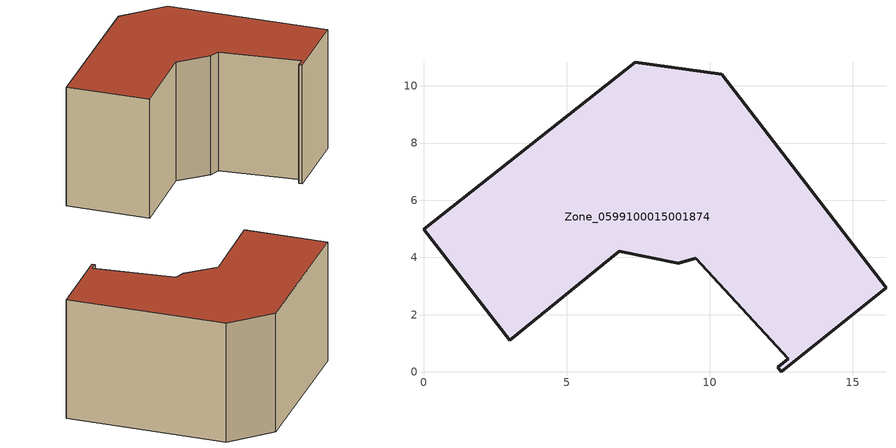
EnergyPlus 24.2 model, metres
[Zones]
Zone_0599100015001874
 floor ground (C_G): 12.38,0.16 12.76,0.46 9.51,3.97 8.91,3.8 6.85,4.22 3.02,1.11 0,4.98 7.41,10.83 10.42,10.4 16.17,2.94 12.51,0 z0.96
 wall outside (C_F): 7.41,10.83 0,4.98 3.02,1.11 6.85,4.22 8.91,3.8 9.51,3.97 12.76,0.46 12.38,0.16 12.51,0 16.17,2.94 10.42,10.4 7.41,10.83 z0.96:8.32
 roof outside (C_R): 12.76,0.46 12.38,0.16 12.51,0 16.17,2.94 10.42,10.4 7.41,10.83 0,4.98 3.02,1.11 6.85,4.22 8.91,3.8 9.51,3.97 z8.32
[BUILDING]
Pand.0599100015001874: North Axis=0; Terrain=City; Loads Convergence Tolerance Value=0.04; Temperature Convergence Tolerance Value=0.4; Solar Distribution=FullExterior; Maximum Number of Warmup Days=25; Minimum Number of Warmup Days=1
[Site:Location]
Rotterdam.The.Hague.AP_ZH_NLD Design_Conditions: Latitude=51.96; Longitude=4.45; Time Zone=1; Elevation=-4.5
[SITE:GROUNDTEMPERATURE:BUILDINGSURFACE]
18, 18, 18, 18, 18, 18, 18, 18, 18, 18, 18, 18
[MATERIAL] Thermal Absorptance=0.9; Solar Absorptance=0.7; Visible Absorptance=0.7
Name | Roughness | Thickness | Conductivity | Density | Specific Heat
G.TI.1975-1991 | MediumSmooth | 0.15 | 0.288461 | 540 | 1210
F.TI.1975-1991 | Rough | 0.3 | 0.230769 | 1920 | 840
R.TI.1975-1991 | MediumRough | 0.2 | 0.153846 | 1500 | 1000
[CONSTRUCTION]
C_G: G.TI.1975-1991
C_F: F.TI.1975-1991
C_R: R.TI.1975-1991
[ZONE]
Zone_0599100015001874: Type=1; Multiplier=1; Ceiling Height=Autocalculate; Volume=Autocalculate; Floor Area=autocalculate; Part of Total Floor Area=Yes
[ZONEINFILTRATION:DESIGNFLOWRATE]
Infil_Zone_0599100015001874: Zone or ZoneList or Space or SpaceList=Zone_0599100015001874; Schedule=AlwaysOn; Design Flow Rate Calculation Method=Flow/Area; Flow Rate per Floor Area=0.003; Constant Term Coefficient=1; Temperature Term Coefficient=0; Velocity Term Coefficient=0; Velocity Squared Term Coefficient=0
[HVACTEMPLATE:ZONE:IDEALLOADSAIRSYSTEM]
Zone_0599100015001874: Maximum Heating Supply Air Temperature=50; Minimum Cooling Supply Air Temperature=13; Maximum Heating Supply Air Humidity Ratio=0.0156; Minimum Cooling Supply Air Humidity Ratio=0.0077; Heating Limit=NoLimit; Cooling Limit=NoLimit; Dehumidification Control Type=ConstantSensibleHeatRatio; Cooling Sensible Heat Ratio=0.7; Dehumidification Setpoint=60; Humidification Control Type=None; Humidification Setpoint=30; Outdoor Air Method=None; Outdoor Air Flow Rate per Person=0.00944; Outdoor Air Flow Rate per Zone Floor Area=0; Outdoor Air Flow Rate per Zone=0; Demand Controlled Ventilation Type=None; Outdoor Air Economizer Type=NoEconomizer; Heat Recovery Type=None; Sensible Heat Recovery Effectiveness=0.7; Latent Heat Recovery Effectiveness=0.65
[ZONECONTROL:THERMOSTAT]
ThermostatControl_Zone_0599100015001874: Zone or ZoneList=Zone_0599100015001874; Control Type Schedule=DualSetpointControlType; Control 1=Thermostat_Zone_0599100015001874; Temperature Difference Between Cutout And Setpoint=0
[THERMOSTATSETPOINT:DUALSETPOINT]
Thermostat_Zone_0599100015001874: Heating Setpoint Temperature Schedule=HeatingSetpoint_Zone_0599100015001874; Cooling Setpoint Temperature Schedule=CoolingSetpoint_Zone_0599100015001874
[SCHEDULE:COMPACT]
HeatingSetpoint_Zone_0599100015001874: Through: 12/31, For: AllDays, Until: 24:00, 21
CoolingSetpoint_Zone_0599100015001874: Through: 12/31, For: AllDays, Until: 24:00, 24
DualSetpointControlType: Through: 12/31, For: AllDays, Until: 24:00, 4
AlwaysOn: Through: 12/31, For: AllDays, Until: 24:00, 1
